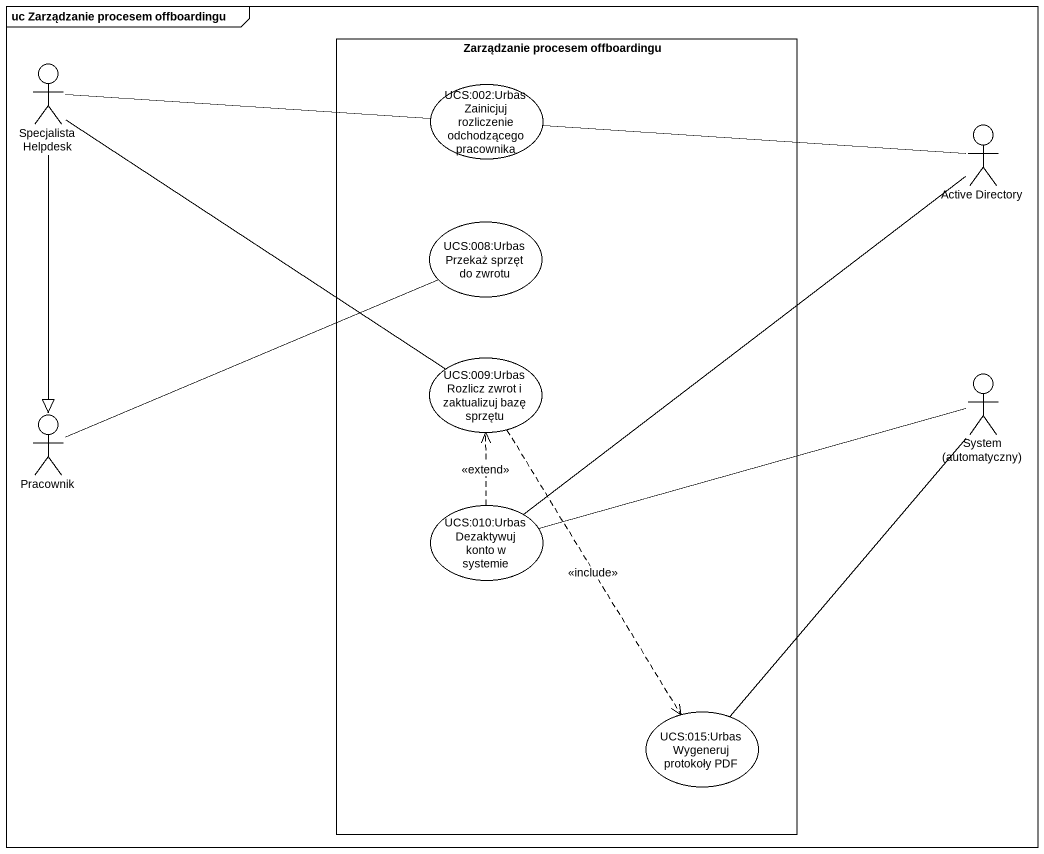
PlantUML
@startuml
mainframe uc Zarządzanie procesem offboardingu
rectangle "Zarządzanie procesem offboardingu" as Zarządzanie_procesem {
  usecase "UCS:002:Urbas Zainicjuj rozliczenie odchodzącego pracownika" as UCS_002_Urbas_Zainicjuj
  usecase "UCS:008:Urbas Przekaż sprzęt do zwrotu" as UCS_008_Urbas_Przekaż
  usecase "UCS:009:Urbas Rozlicz zwrot i zaktualizuj bazę sprzętu" as UCS_009_Urbas_Rozlicz_zwrot
  usecase "UCS:010:Urbas Dezaktywuj konto w systemie" as UCS_010_Urbas_Dezaktywuj
  usecase "UCS:015:Urbas Wygeneruj protokoły PDF" as UCS_015_Urbas_Wygeneruj
}
actor "Specjalista Helpdesk" as Specjalista_Helpdesk
actor "Active Directory" as Active_Directory
actor "System (automatyczny)" as System_automatyczny
actor Pracownik
Specjalista_Helpdesk -right- UCS_002_Urbas_Zainicjuj
Specjalista_Helpdesk -- UCS_009_Urbas_Rozlicz_zwrot
Specjalista_Helpdesk --|> Pracownik
UCS_002_Urbas_Zainicjuj -right- Active_Directory
UCS_009_Urbas_Rozlicz_zwrot ..> UCS_015_Urbas_Wygeneruj : <<include>>
System_automatyczny -- UCS_015_Urbas_Wygeneruj
Pracownik -right- UCS_008_Urbas_Przekaż
UCS_010_Urbas_Dezaktywuj -up- Active_Directory
UCS_010_Urbas_Dezaktywuj .up.> UCS_009_Urbas_Rozlicz_zwrot : <<extend>>
UCS_010_Urbas_Dezaktywuj -right- System_automatyczny
@enduml
